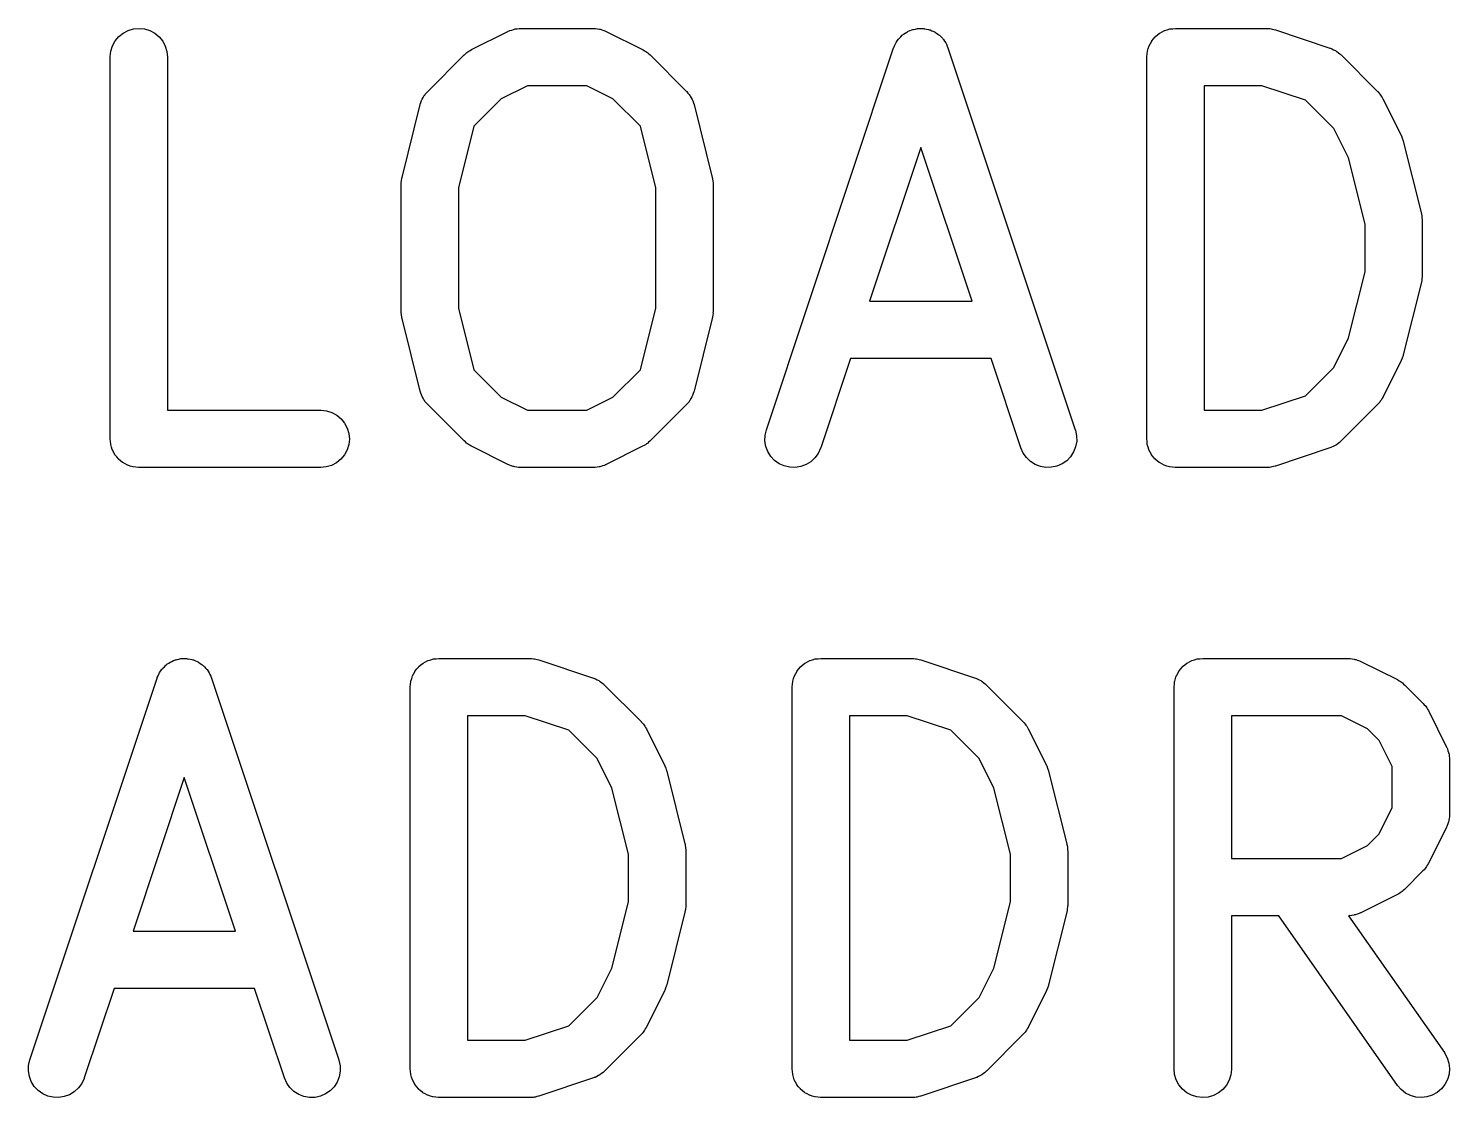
# Model space of a CAD drawing. Extents: x 55 to 222, y -110 to -60.
# Drawn here: x 70.09 to 77.53, y -65.51 to -59.91 of the extents above; entities that cross this region are included whole.
import ezdxf

# ---------------------------------------------------------------- set-up
doc = ezdxf.new("R2010")
doc.units = 0
doc.layers.add('BLACK', color=7, linetype='CONTINUOUS')

msp = doc.modelspace()

# ---------------------------------------------------------------- linework, layer by layer
at = {"layer": 'BLACK', "linetype": 'CONTINUOUS'}
for p, q in [((70.6145, -59.9181), (70.6426, -59.9098)), ((70.6426, -59.9098), (70.6718, -59.9072)), ((70.6718, -59.9072), (70.7009, -59.9102)), ((70.7009, -59.9102), (70.7288, -59.9189)), ((72.6234, -59.9155), (72.633, -59.912)), ((72.633, -59.912), (72.6373, -59.9113)), ((72.6373, -59.9113), (72.6416, -59.91)), ((72.6416, -59.91), (72.6518, -59.909)), ((72.6518, -59.909), (72.6619, -59.9074)), ((72.6619, -59.9074), (72.6663, -59.9076)), ((72.6663, -59.9076), (72.6707, -59.9072)), ((72.6707, -59.9072), (73.0517, -59.9072)), ((73.0517, -59.9072), (73.0538, -59.9072)), ((73.0538, -59.9072), (73.0581, -59.9077)), ((73.0581, -59.9077), (73.0626, -59.9076)), ((73.0626, -59.9076), (73.0727, -59.9093)), ((73.0727, -59.9093), (73.0828, -59.9104)), ((73.0828, -59.9104), (73.0871, -59.9118)), ((73.0871, -59.9118), (73.0914, -59.9125)), ((74.7237, -59.9136), (74.7277, -59.9121)), ((74.7277, -59.9121), (74.738, -59.9105)), ((74.738, -59.9105), (74.7481, -59.9082)), ((74.7481, -59.9082), (74.7524, -59.9081)), ((74.7524, -59.9081), (74.7566, -59.9075)), ((74.7566, -59.9075), (74.767, -59.9078)), ((74.767, -59.9078), (74.7774, -59.9076)), ((74.7774, -59.9076), (74.7816, -59.9083)), ((74.7816, -59.9083), (74.7859, -59.9085)), ((74.7859, -59.9085), (74.796, -59.9109)), ((74.796, -59.9109), (74.8062, -59.9127)), ((76.0567, -59.9141), (76.0701, -59.91)), ((76.0701, -59.91), (76.0707, -59.91)), ((76.0707, -59.91), (76.0712, -59.9098)), ((76.0712, -59.9098), (76.0852, -59.9085)), ((76.0852, -59.9085), (76.0993, -59.9072)), ((76.0993, -59.9072), (76.5755, -59.9072)), ((76.5755, -59.9072), (76.5776, -59.9072)), ((76.5776, -59.9072), (76.5859, -59.9081)), ((76.5859, -59.9081), (76.5944, -59.9084)), ((76.5944, -59.9084), (76.6004, -59.9097)), ((76.6004, -59.9097), (76.6067, -59.9104)), ((76.6067, -59.9104), (76.6147, -59.913)), ((70.5328, -59.9981), (70.5469, -59.9724)), ((70.5469, -59.9724), (70.5658, -59.95)), ((70.5658, -59.95), (70.5886, -59.9316)), ((70.5886, -59.9316), (70.6145, -59.9181)), ((70.7288, -59.9189), (70.7546, -59.9328)), ((70.7546, -59.9328), (70.7771, -59.9515)), ((70.7771, -59.9515), (70.7956, -59.9742)), ((70.7956, -59.9742), (70.8094, -60)), ((72.4131, -60.0182), (72.6036, -59.923)), ((72.6036, -59.923), (72.6055, -59.9221)), ((72.6055, -59.9221), (72.6096, -59.9206)), ((72.6096, -59.9206), (72.6135, -59.9185)), ((72.6135, -59.9185), (72.6234, -59.9155)), ((73.0914, -59.9125), (73.101, -59.9162)), ((73.101, -59.9162), (73.1107, -59.9193)), ((73.1107, -59.9193), (73.1146, -59.9214)), ((73.1146, -59.9214), (73.1187, -59.923)), ((73.1187, -59.923), (73.3092, -60.0182)), ((74.6325, -59.9887), (74.6348, -59.9851)), ((74.6348, -59.9851), (74.6366, -59.9812)), ((74.6366, -59.9812), (74.6427, -59.9728)), ((74.6427, -59.9728), (74.6483, -59.9641)), ((74.6483, -59.9641), (74.6513, -59.961)), ((74.6513, -59.961), (74.6538, -59.9575)), ((74.6538, -59.9575), (74.6614, -59.9505)), ((74.6614, -59.9505), (74.6687, -59.943)), ((74.6687, -59.943), (74.6722, -59.9405)), ((74.6722, -59.9405), (74.6753, -59.9376)), ((74.6753, -59.9376), (74.6842, -59.9322)), ((74.6842, -59.9322), (74.6927, -59.9263)), ((74.6927, -59.9263), (74.6966, -59.9245)), ((74.6966, -59.9245), (74.7003, -59.9223)), ((74.7003, -59.9223), (74.71, -59.9187)), ((74.71, -59.9187), (74.7195, -59.9145)), ((74.7195, -59.9145), (74.7237, -59.9136)), ((74.8062, -59.9127), (74.8102, -59.9142)), ((74.8102, -59.9142), (74.8144, -59.9152)), ((74.8144, -59.9152), (74.8238, -59.9195)), ((74.8238, -59.9195), (74.8335, -59.9232)), ((74.8335, -59.9232), (74.8371, -59.9255)), ((74.8371, -59.9255), (74.841, -59.9273)), ((74.841, -59.9273), (74.8495, -59.9333)), ((74.8495, -59.9333), (74.8582, -59.9389)), ((74.8582, -59.9389), (74.8613, -59.9419)), ((74.8613, -59.9419), (74.8648, -59.9444)), ((74.8648, -59.9444), (74.8719, -59.9519)), ((74.8719, -59.9519), (74.8794, -59.9591)), ((74.8794, -59.9591), (74.8819, -59.9626)), ((74.8819, -59.9626), (74.8848, -59.9657)), ((74.8848, -59.9657), (74.8903, -59.9745)), ((74.8903, -59.9745), (74.8963, -59.983)), ((74.8963, -59.983), (74.8981, -59.9869)), ((75.9614, -59.9981), (75.9682, -59.9857)), ((75.9682, -59.9857), (75.9749, -59.9733)), ((75.9749, -59.9733), (75.9753, -59.9729)), ((75.9753, -59.9729), (75.9755, -59.9724)), ((75.9755, -59.9724), (75.9846, -59.9616)), ((75.9846, -59.9616), (75.9936, -59.9507)), ((75.9936, -59.9507), (75.994, -59.9504)), ((75.994, -59.9504), (75.9943, -59.95)), ((75.9943, -59.95), (76.0053, -59.9411)), ((76.0053, -59.9411), (76.0163, -59.9322)), ((76.0163, -59.9322), (76.0167, -59.932)), ((76.0167, -59.932), (76.0171, -59.9316)), ((76.0171, -59.9316), (76.0297, -59.9251)), ((76.0297, -59.9251), (76.0421, -59.9185)), ((76.0421, -59.9185), (76.0426, -59.9183)), ((76.0426, -59.9183), (76.0431, -59.9181)), ((76.0431, -59.9181), (76.0567, -59.9141)), ((76.6147, -59.913), (76.6229, -59.9149)), ((76.6229, -59.9149), (76.9086, -60.0101)), ((70.5207, -60.0551), (70.524, -60.026)), ((70.5207, -60.0572), (70.5207, -60.0551)), ((70.5207, -62.0572), (70.5207, -60.0572)), ((70.524, -60.026), (70.5328, -59.9981)), ((70.8094, -60), (70.8178, -60.028)), ((70.8178, -60.028), (70.8207, -60.0572)), ((70.8207, -60.0572), (70.8207, -61.9072)), ((72.1837, -60.2368), (72.3742, -60.0463)), ((72.3742, -60.0463), (72.3757, -60.0449)), ((72.3757, -60.0449), (72.3822, -60.0396)), ((72.3822, -60.0396), (72.3884, -60.0338)), ((72.3884, -60.0338), (72.3937, -60.0305)), ((72.3937, -60.0305), (72.3985, -60.0266)), ((72.3985, -60.0266), (72.406, -60.0227)), ((72.406, -60.0227), (72.4131, -60.0182)), ((73.3092, -60.0182), (73.3111, -60.0192)), ((73.3111, -60.0192), (73.3182, -60.0238)), ((73.3182, -60.0238), (73.3256, -60.0278)), ((73.3256, -60.0278), (73.3304, -60.0317)), ((73.3304, -60.0317), (73.3356, -60.0351)), ((73.3356, -60.0351), (73.3417, -60.041)), ((73.3417, -60.041), (73.3482, -60.0463)), ((73.3482, -60.0463), (73.5387, -60.2368)), ((73.957, -62.0097), (74.6236, -60.0097)), ((74.6236, -60.0097), (74.6243, -60.0077)), ((74.6243, -60.0077), (74.6287, -59.9983)), ((74.6287, -59.9983), (74.6325, -59.9887)), ((74.8981, -59.9869), (74.9003, -59.9905)), ((74.9003, -59.9905), (74.904, -60.0003)), ((74.904, -60.0003), (74.9082, -60.0097)), ((74.9082, -60.0097), (75.5749, -62.0097)), ((75.9493, -60.0551), (75.9509, -60.041)), ((75.9493, -60.0561), (75.9493, -60.0551)), ((75.9493, -60.0572), (75.9493, -60.0561)), ((75.9493, -60.0561), (75.9493, -60.0561)), ((75.9493, -60.0561), (75.9493, -60.0561)), ((75.9493, -62.0572), (75.9493, -60.0572)), ((75.9509, -60.041), (75.9523, -60.027)), ((75.9523, -60.027), (75.9525, -60.0265)), ((75.9525, -60.0265), (75.9526, -60.026)), ((75.9526, -60.026), (75.9568, -60.0125)), ((75.9568, -60.0125), (75.961, -59.999)), ((75.961, -59.999), (75.9612, -59.9986)), ((75.9612, -59.9986), (75.9614, -59.9981)), ((76.9086, -60.0101), (76.9106, -60.0108)), ((76.9106, -60.0108), (76.9146, -60.0126)), ((76.9146, -60.0126), (76.9188, -60.0139)), ((76.9188, -60.0139), (76.9279, -60.0188)), ((76.9279, -60.0188), (76.9372, -60.0231)), ((76.9372, -60.0231), (76.9407, -60.0257)), ((76.9407, -60.0257), (76.9446, -60.0278)), ((76.9446, -60.0278), (76.9526, -60.0343)), ((76.9526, -60.0343), (76.9608, -60.0403)), ((76.9608, -60.0403), (76.9638, -60.0435)), ((76.9638, -60.0435), (76.9672, -60.0463)), ((76.9672, -60.0463), (77.1577, -60.2368)), ((72.7061, -60.2072), (72.5691, -60.2757)), ((73.0162, -60.2072), (72.7061, -60.2072)), ((73.1533, -60.2757), (73.0162, -60.2072)), ((76.2493, -60.2072), (76.2493, -61.9072)), ((76.5511, -60.2072), (76.2493, -60.2072)), ((76.7802, -60.2835), (76.5511, -60.2072)), ((72.1513, -60.2852), (72.1534, -60.2813)), ((72.1534, -60.2813), (72.155, -60.277)), ((72.155, -60.277), (72.1603, -60.2684)), ((72.1603, -60.2684), (72.1651, -60.2594)), ((72.1651, -60.2594), (72.168, -60.256)), ((72.168, -60.256), (72.1703, -60.2521)), ((72.1703, -60.2521), (72.1772, -60.2447)), ((72.1772, -60.2447), (72.1837, -60.2368)), ((72.5691, -60.2757), (72.4252, -60.4196)), ((73.2972, -60.4196), (73.1533, -60.2757)), ((73.5387, -60.2368), (73.5401, -60.2383)), ((73.5401, -60.2383), (73.5465, -60.2462)), ((73.5465, -60.2462), (73.5533, -60.2538)), ((73.5533, -60.2538), (73.5556, -60.2577)), ((73.5556, -60.2577), (73.5584, -60.2612)), ((73.5584, -60.2612), (73.5631, -60.2702)), ((73.5631, -60.2702), (73.5683, -60.2789)), ((73.5683, -60.2789), (73.5698, -60.2832)), ((73.5698, -60.2832), (73.5719, -60.2872)), ((76.9284, -60.4317), (76.7802, -60.2835)), ((77.1577, -60.2368), (77.1592, -60.2383)), ((77.1592, -60.2383), (77.1644, -60.2449)), ((77.1644, -60.2449), (77.1702, -60.251)), ((77.1702, -60.251), (77.1736, -60.2563)), ((77.1736, -60.2563), (77.1775, -60.2612)), ((77.1775, -60.2612), (77.1813, -60.2687)), ((77.1813, -60.2687), (77.1858, -60.2758)), ((77.1858, -60.2758), (77.2811, -60.4663)), ((72.049, -60.6874), (72.1442, -60.3065)), ((72.1442, -60.3065), (72.1448, -60.3045)), ((72.1448, -60.3045), (72.1483, -60.295)), ((72.1483, -60.295), (72.1513, -60.2852)), ((73.5719, -60.2872), (73.5747, -60.2969)), ((73.5747, -60.2969), (73.5781, -60.3065)), ((73.5781, -60.3065), (73.6734, -60.6874)), ((72.4252, -60.4196), (72.3445, -60.7423)), ((73.3778, -60.7423), (73.2972, -60.4196)), ((77.0054, -60.5857), (76.9284, -60.4317)), ((77.2811, -60.4663), (77.282, -60.4681)), ((77.282, -60.4681), (77.2822, -60.4688)), ((77.2822, -60.4688), (77.2826, -60.4694)), ((77.2826, -60.4694), (77.2873, -60.4825)), ((77.2873, -60.4825), (77.2921, -60.4956)), ((77.2921, -60.4956), (77.2922, -60.4963)), ((77.2922, -60.4963), (77.2924, -60.497)), ((77.2924, -60.497), (77.3877, -60.8779)), ((74.7659, -60.5315), (74.4979, -61.3357)), ((75.034, -61.3357), (74.7659, -60.5315)), ((77.0921, -60.9328), (77.0054, -60.5857)), ((72.0445, -60.7217), (72.0448, -60.7191)), ((72.0445, -60.7238), (72.0445, -60.7217)), ((72.0445, -61.3905), (72.0445, -60.7238)), ((72.0447, -60.7164), (72.0465, -60.7046)), ((72.0448, -60.7191), (72.0447, -60.7164)), ((72.0465, -60.7046), (72.0478, -60.6926)), ((72.0478, -60.6926), (72.0486, -60.6901)), ((72.0486, -60.6901), (72.049, -60.6874)), ((73.6734, -60.6874), (73.6739, -60.6895)), ((73.6739, -60.6895), (73.6742, -60.6921)), ((73.6742, -60.6921), (73.675, -60.6947)), ((73.675, -60.6947), (73.6762, -60.7066)), ((73.6762, -60.7066), (73.6778, -60.7185)), ((73.6778, -60.7185), (73.6776, -60.7212)), ((73.6776, -60.7212), (73.6778, -60.7238)), ((73.6778, -60.7238), (73.6778, -61.3905)), ((72.3445, -60.7423), (72.3445, -61.372)), ((73.3778, -61.372), (73.3778, -60.7423)), ((77.3877, -60.8779), (77.3881, -60.88)), ((77.0921, -61.1816), (77.0921, -60.9328)), ((77.3881, -60.88), (77.3885, -60.8826)), ((77.3885, -60.8826), (77.3893, -60.8852)), ((77.3893, -60.8852), (77.3904, -60.8971)), ((77.3904, -60.8971), (77.392, -60.909)), ((77.392, -60.909), (77.3919, -60.9116)), ((77.3919, -60.9116), (77.3921, -60.9143)), ((77.3921, -60.9143), (77.3921, -61.2)), ((77.0054, -61.5286), (77.0921, -61.1816)), ((77.3877, -61.2364), (77.2924, -61.6174)), ((77.388, -61.2338), (77.3877, -61.2364)), ((77.3889, -61.2312), (77.388, -61.2338)), ((77.3902, -61.2193), (77.3889, -61.2312)), ((77.3919, -61.2074), (77.3902, -61.2193)), ((77.3921, -61.2021), (77.3918, -61.2048)), ((77.3918, -61.2048), (77.3919, -61.2074)), ((77.3921, -61.2), (77.3921, -61.2021)), ((72.0448, -61.3932), (72.0445, -61.3905)), ((72.0446, -61.3958), (72.0448, -61.3932)), ((72.0462, -61.4077), (72.0446, -61.3958)), ((72.3445, -61.372), (72.4252, -61.6948)), ((73.2972, -61.6948), (73.3778, -61.372)), ((73.6777, -61.3979), (73.6759, -61.4098)), ((73.6778, -61.3926), (73.6775, -61.3952)), ((73.6775, -61.3952), (73.6777, -61.3979)), ((73.6778, -61.3905), (73.6778, -61.3926)), ((74.4979, -61.3357), (75.034, -61.3357)), ((72.0474, -61.4196), (72.0462, -61.4077)), ((72.0481, -61.4222), (72.0474, -61.4196)), ((72.0485, -61.4248), (72.0481, -61.4222)), ((72.049, -61.4269), (72.0485, -61.4248)), ((72.1442, -61.8078), (72.049, -61.4269)), ((73.6734, -61.4269), (73.5781, -61.8078)), ((73.6738, -61.4242), (73.6734, -61.4269)), ((73.6746, -61.4217), (73.6738, -61.4242)), ((73.6759, -61.4098), (73.6746, -61.4217)), ((76.9284, -61.6826), (77.0054, -61.5286)), ((77.2915, -61.6207), (77.2865, -61.6337)), ((77.2917, -61.62), (77.2915, -61.6207)), ((77.2919, -61.6194), (77.2917, -61.62)), ((77.2924, -61.6174), (77.2919, -61.6194)), ((72.4252, -61.6948), (72.5691, -61.8386)), ((73.1533, -61.8386), (73.2972, -61.6948)), ((74.3979, -61.6357), (74.2416, -62.1046)), ((75.134, -61.6357), (74.3979, -61.6357)), ((75.2903, -62.1046), (75.134, -61.6357)), ((76.7802, -61.8308), (76.9284, -61.6826)), ((77.2811, -61.6481), (77.1858, -61.8385)), ((77.2813, -61.6474), (77.2811, -61.6481)), ((77.2817, -61.6468), (77.2813, -61.6474)), ((77.2865, -61.6337), (77.2817, -61.6468)), ((72.1476, -61.8174), (72.1442, -61.8078)), ((72.1505, -61.8272), (72.1476, -61.8174)), ((72.1526, -61.8312), (72.1505, -61.8272)), ((72.1541, -61.8354), (72.1526, -61.8312)), ((72.1593, -61.8441), (72.1541, -61.8354)), ((72.164, -61.8531), (72.1593, -61.8441)), ((72.5691, -61.8386), (72.7061, -61.9072)), ((73.0162, -61.9072), (73.1533, -61.8386)), ((73.5621, -61.8459), (73.5573, -61.8549)), ((73.5674, -61.8373), (73.5621, -61.8459)), ((73.569, -61.8331), (73.5674, -61.8373)), ((73.5711, -61.8291), (73.569, -61.8331)), ((73.5741, -61.8194), (73.5711, -61.8291)), ((73.5776, -61.8099), (73.5741, -61.8194)), ((73.5781, -61.8078), (73.5776, -61.8099)), ((76.5511, -61.9072), (76.7802, -61.8308)), ((77.1849, -61.8404), (77.1803, -61.8475)), ((77.1858, -61.8385), (77.1849, -61.8404)), ((70.8207, -61.9072), (71.6231, -61.9072)), ((71.6231, -61.9072), (71.6252, -61.9072)), ((71.6252, -61.9072), (71.6543, -61.9104)), ((71.6543, -61.9104), (71.6822, -61.9193)), ((71.6822, -61.9193), (71.7078, -61.9334)), ((72.1668, -61.8567), (72.164, -61.8531)), ((72.1691, -61.8605), (72.1668, -61.8567)), ((72.1759, -61.8681), (72.1691, -61.8605)), ((72.1822, -61.876), (72.1759, -61.8681)), ((72.1837, -61.8775), (72.1822, -61.876)), ((72.3742, -62.068), (72.1837, -61.8775)), ((72.7061, -61.9072), (73.0162, -61.9072)), ((73.5387, -61.8775), (73.3482, -62.068)), ((73.5451, -61.8697), (73.5387, -61.8775)), ((73.552, -61.8622), (73.5451, -61.8697)), ((73.5544, -61.8584), (73.552, -61.8622)), ((73.5573, -61.8549), (73.5544, -61.8584)), ((76.2493, -61.9072), (76.5511, -61.9072)), ((77.1577, -61.8775), (76.9672, -62.068)), ((77.1631, -61.871), (77.1577, -61.8775)), ((77.1689, -61.865), (77.1631, -61.871)), ((77.1723, -61.8597), (77.1689, -61.865)), ((77.1763, -61.8549), (77.1723, -61.8597)), ((77.1803, -61.8475), (77.1763, -61.8549)), ((71.7078, -61.9334), (71.7303, -61.9522)), ((71.7303, -61.9522), (71.7486, -61.975)), ((71.7486, -61.975), (71.7622, -62.001)), ((70.5221, -62.0712), (70.5207, -62.0572)), ((71.7622, -62.001), (71.7704, -62.0291)), ((71.7731, -62.0582), (71.77, -62.0873)), ((71.7704, -62.0291), (71.7731, -62.0582)), ((72.3807, -62.0733), (72.3742, -62.068)), ((73.3467, -62.0695), (73.3401, -62.0747)), ((73.3482, -62.068), (73.3467, -62.0695)), ((73.9496, -62.0675), (73.9505, -62.0383)), ((73.9545, -62.0964), (73.9496, -62.0675)), ((73.9505, -62.0383), (73.957, -62.0097)), ((75.5749, -62.0097), (75.5756, -62.0117)), ((75.5756, -62.0117), (75.5817, -62.0403)), ((75.5821, -62.0696), (75.5768, -62.0984)), ((75.5817, -62.0403), (75.5821, -62.0696)), ((75.9507, -62.0712), (75.9493, -62.0572)), ((76.9658, -62.0695), (76.9623, -62.0722)), ((76.9672, -62.068), (76.9658, -62.0695)), ((70.5234, -62.0853), (70.5221, -62.0712)), ((70.5235, -62.0858), (70.5234, -62.0853)), ((70.5236, -62.0863), (70.5235, -62.0858)), ((70.5276, -62.0998), (70.5236, -62.0863)), ((70.5316, -62.1134), (70.5276, -62.0998)), ((70.5319, -62.1138), (70.5316, -62.1134)), ((70.532, -62.1143), (70.5319, -62.1138)), ((70.5386, -62.1268), (70.532, -62.1143)), ((70.5452, -62.1393), (70.5386, -62.1268)), ((70.5455, -62.1397), (70.5452, -62.1393)), ((70.5458, -62.1402), (70.5455, -62.1397)), ((70.5547, -62.1511), (70.5458, -62.1402)), ((71.7474, -62.141), (71.7288, -62.1636)), ((71.7614, -62.1153), (71.7474, -62.141)), ((71.77, -62.0873), (71.7614, -62.1153)), ((72.3867, -62.0792), (72.3807, -62.0733)), ((72.392, -62.0826), (72.3867, -62.0792)), ((72.3968, -62.0866), (72.392, -62.0826)), ((72.4042, -62.0906), (72.3968, -62.0866)), ((72.4113, -62.0951), (72.4042, -62.0906)), ((72.4131, -62.0961), (72.4113, -62.0951)), ((72.6036, -62.1913), (72.4131, -62.0961)), ((73.3092, -62.0961), (73.1187, -62.1913)), ((73.3163, -62.0916), (73.3092, -62.0961)), ((73.3238, -62.0877), (73.3163, -62.0916)), ((73.3287, -62.0838), (73.3238, -62.0877)), ((73.334, -62.0805), (73.3287, -62.0838)), ((73.3401, -62.0747), (73.334, -62.0805)), ((73.9649, -62.1238), (73.9545, -62.0964)), ((73.9804, -62.1486), (73.9649, -62.1238)), ((74.2286, -62.1331), (74.2114, -62.1568)), ((74.2409, -62.1066), (74.2286, -62.1331)), ((74.2416, -62.1046), (74.2409, -62.1066)), ((75.3022, -62.1313), (75.2903, -62.1046)), ((75.3191, -62.1552), (75.3022, -62.1313)), ((75.5661, -62.1256), (75.5502, -62.1503)), ((75.5768, -62.0984), (75.5661, -62.1256)), ((75.9519, -62.0853), (75.9507, -62.0712)), ((75.9521, -62.0858), (75.9519, -62.0853)), ((75.9521, -62.0863), (75.9521, -62.0858)), ((75.9562, -62.0998), (75.9521, -62.0863)), ((75.9602, -62.1134), (75.9562, -62.0998)), ((75.9604, -62.1138), (75.9602, -62.1134)), ((75.9606, -62.1143), (75.9604, -62.1138)), ((75.9672, -62.1268), (75.9606, -62.1143)), ((75.9738, -62.1393), (75.9672, -62.1268)), ((75.9741, -62.1397), (75.9738, -62.1393)), ((75.9743, -62.1402), (75.9741, -62.1397)), ((75.9833, -62.1511), (75.9743, -62.1402)), ((76.9086, -62.1042), (76.6229, -62.1995)), ((76.9126, -62.1024), (76.9086, -62.1042)), ((76.9169, -62.1012), (76.9126, -62.1024)), ((76.926, -62.0965), (76.9169, -62.1012)), ((76.9354, -62.0923), (76.926, -62.0965)), ((76.939, -62.0898), (76.9354, -62.0923)), ((76.9429, -62.0877), (76.939, -62.0898)), ((76.9509, -62.0813), (76.9429, -62.0877)), ((76.9593, -62.0754), (76.9509, -62.0813)), ((76.9623, -62.0722), (76.9593, -62.0754)), ((70.5635, -62.1621), (70.5547, -62.1511)), ((70.5639, -62.1624), (70.5635, -62.1621)), ((70.5643, -62.1629), (70.5639, -62.1624)), ((70.5751, -62.1719), (70.5643, -62.1629)), ((70.586, -62.1809), (70.5751, -62.1719)), ((70.5864, -62.1812), (70.586, -62.1809)), ((70.5868, -62.1815), (70.5864, -62.1812)), ((70.5993, -62.1882), (70.5868, -62.1815)), ((70.6116, -62.195), (70.5993, -62.1882)), ((70.6121, -62.1952), (70.6116, -62.195)), ((70.6126, -62.1954), (70.6121, -62.1952)), ((70.626, -62.1996), (70.6126, -62.1954)), ((70.6395, -62.2039), (70.626, -62.1996)), ((70.64, -62.2039), (70.6395, -62.2039)), ((70.6405, -62.2041), (70.64, -62.2039)), ((70.6546, -62.2056), (70.6405, -62.2041)), ((70.6686, -62.2071), (70.6546, -62.2056)), ((70.6696, -62.2072), (70.6686, -62.2071)), ((70.6697, -62.2072), (70.6696, -62.2072)), ((70.6707, -62.2072), (70.6697, -62.2072)), ((70.6697, -62.2072), (70.6697, -62.2072)), ((71.6231, -62.2072), (70.6707, -62.2072)), ((71.6522, -62.2043), (71.6231, -62.2072)), ((71.6802, -62.1958), (71.6522, -62.2043)), ((71.7061, -62.1821), (71.6802, -62.1958)), ((71.7288, -62.1636), (71.7061, -62.1821)), ((72.6077, -62.1929), (72.6036, -62.1913)), ((72.6116, -62.195), (72.6077, -62.1929)), ((72.6214, -62.1981), (72.6116, -62.195)), ((72.631, -62.2018), (72.6214, -62.1981)), ((72.6353, -62.2025), (72.631, -62.2018)), ((72.6395, -62.2039), (72.6353, -62.2025)), ((72.6497, -62.205), (72.6395, -62.2039)), ((72.6598, -62.2068), (72.6497, -62.205)), ((72.6642, -62.2067), (72.6598, -62.2068)), ((72.6686, -62.2071), (72.6642, -62.2067)), ((72.6707, -62.2072), (72.6686, -62.2071)), ((73.0517, -62.2072), (72.6707, -62.2072)), ((73.0561, -62.2067), (73.0517, -62.2072)), ((73.0605, -62.2069), (73.0561, -62.2067)), ((73.0706, -62.2053), (73.0605, -62.2069)), ((73.0808, -62.2043), (73.0706, -62.2053)), ((73.085, -62.203), (73.0808, -62.2043)), ((73.0894, -62.2023), (73.085, -62.203)), ((73.099, -62.1988), (73.0894, -62.2023)), ((73.1088, -62.1958), (73.099, -62.1988)), ((73.1127, -62.1938), (73.1088, -62.1958)), ((73.1169, -62.1922), (73.1127, -62.1938)), ((73.1187, -62.1913), (73.1169, -62.1922)), ((74.0004, -62.17), (73.9804, -62.1486)), ((74.0242, -62.187), (74.0004, -62.17)), ((74.0508, -62.1991), (74.0242, -62.187)), ((74.0793, -62.2058), (74.0508, -62.1991)), ((74.1086, -62.2069), (74.0793, -62.2058)), ((74.1375, -62.2022), (74.1086, -62.2069)), ((74.1649, -62.192), (74.1375, -62.2022)), ((74.1899, -62.1767), (74.1649, -62.192)), ((74.2114, -62.1568), (74.1899, -62.1767)), ((75.3403, -62.1754), (75.3191, -62.1552)), ((75.3651, -62.1911), (75.3403, -62.1754)), ((75.3924, -62.2017), (75.3651, -62.1911)), ((75.4212, -62.2067), (75.3924, -62.2017)), ((75.4505, -62.2061), (75.4212, -62.2067)), ((75.479, -62.1998), (75.4505, -62.2061)), ((75.5059, -62.1881), (75.479, -62.1998)), ((75.5299, -62.1713), (75.5059, -62.1881)), ((75.5502, -62.1503), (75.5299, -62.1713)), ((75.9921, -62.1621), (75.9833, -62.1511)), ((75.9925, -62.1624), (75.9921, -62.1621)), ((75.9928, -62.1629), (75.9925, -62.1624)), ((76.0037, -62.1719), (75.9928, -62.1629)), ((76.0145, -62.1809), (76.0037, -62.1719)), ((76.015, -62.1812), (76.0145, -62.1809)), ((76.0154, -62.1815), (76.015, -62.1812)), ((76.0278, -62.1882), (76.0154, -62.1815)), ((76.0402, -62.195), (76.0278, -62.1882)), ((76.0407, -62.1952), (76.0402, -62.195)), ((76.0411, -62.1954), (76.0407, -62.1952)), ((76.0546, -62.1996), (76.0411, -62.1954)), ((76.0681, -62.2039), (76.0546, -62.1996)), ((76.0686, -62.2039), (76.0681, -62.2039)), ((76.0691, -62.2041), (76.0686, -62.2039)), ((76.0831, -62.2056), (76.0691, -62.2041)), ((76.0972, -62.2071), (76.0831, -62.2056)), ((76.0982, -62.2072), (76.0972, -62.2071)), ((76.0983, -62.2072), (76.0982, -62.2072)), ((76.0982, -62.2072), (76.0982, -62.2072)), ((76.0993, -62.2072), (76.0983, -62.2072)), ((76.5755, -62.2072), (76.0993, -62.2072)), ((76.5839, -62.2063), (76.5755, -62.2072)), ((76.5923, -62.2062), (76.5839, -62.2063)), ((76.5984, -62.2049), (76.5923, -62.2062)), ((76.6046, -62.2043), (76.5984, -62.2049)), ((76.6127, -62.2019), (76.6046, -62.2043)), ((76.6209, -62.2001), (76.6127, -62.2019)), ((76.6229, -62.1995), (76.6209, -62.2001)), ((70.7912, -63.2641), (70.7942, -63.261)), ((70.7942, -63.261), (70.7967, -63.2575)), ((70.7967, -63.2575), (70.8043, -63.2505)), ((70.8043, -63.2505), (70.8115, -63.243)), ((70.8115, -63.243), (70.815, -63.2405)), ((70.815, -63.2405), (70.8182, -63.2376)), ((70.8182, -63.2376), (70.827, -63.2322)), ((70.827, -63.2322), (70.8355, -63.2263)), ((70.8355, -63.2263), (70.8395, -63.2245)), ((70.8395, -63.2245), (70.8431, -63.2223)), ((70.8431, -63.2223), (70.8529, -63.2187)), ((70.8529, -63.2187), (70.8624, -63.2145)), ((70.8624, -63.2145), (70.8665, -63.2136)), ((70.8665, -63.2136), (70.8706, -63.2121)), ((70.8706, -63.2121), (70.8808, -63.2105)), ((70.8808, -63.2105), (70.8909, -63.2082)), ((70.8909, -63.2082), (70.8952, -63.2081)), ((70.8952, -63.2081), (70.8995, -63.2075)), ((70.8995, -63.2075), (70.9099, -63.2078)), ((70.9099, -63.2078), (70.9202, -63.2076)), ((70.9202, -63.2076), (70.9244, -63.2083)), ((70.9244, -63.2083), (70.9287, -63.2085)), ((70.9287, -63.2085), (70.9388, -63.2109)), ((70.9388, -63.2109), (70.949, -63.2127)), ((70.949, -63.2127), (70.9531, -63.2142)), ((70.9531, -63.2142), (70.9572, -63.2152)), ((70.9572, -63.2152), (70.9667, -63.2195)), ((70.9667, -63.2195), (70.9763, -63.2232)), ((70.9763, -63.2232), (70.98, -63.2255)), ((70.98, -63.2255), (70.9839, -63.2273)), ((70.9839, -63.2273), (70.9923, -63.2333)), ((70.9923, -63.2333), (71.0011, -63.2389)), ((71.0011, -63.2389), (71.0042, -63.2419)), ((71.0042, -63.2419), (71.0077, -63.2444)), ((71.0077, -63.2444), (71.0148, -63.2519)), ((71.0148, -63.2519), (71.0223, -63.2591)), ((71.0223, -63.2591), (71.0248, -63.2626)), ((72.1274, -63.2616), (72.1364, -63.2507)), ((72.1364, -63.2507), (72.1368, -63.2504)), ((72.1368, -63.2504), (72.1372, -63.25)), ((72.1372, -63.25), (72.1482, -63.2411)), ((72.1482, -63.2411), (72.1591, -63.2322)), ((72.1591, -63.2322), (72.1596, -63.232)), ((72.1596, -63.232), (72.16, -63.2316)), ((72.16, -63.2316), (72.1725, -63.2251)), ((72.1725, -63.2251), (72.185, -63.2185)), ((72.185, -63.2185), (72.1855, -63.2183)), ((72.1855, -63.2183), (72.1859, -63.2181)), ((72.1859, -63.2181), (72.1995, -63.2141)), ((72.1995, -63.2141), (72.213, -63.21)), ((72.213, -63.21), (72.2135, -63.21)), ((72.2135, -63.21), (72.214, -63.2098)), ((72.214, -63.2098), (72.2281, -63.2085)), ((72.2281, -63.2085), (72.2421, -63.2072)), ((72.2421, -63.2072), (72.7183, -63.2072)), ((72.7183, -63.2072), (72.7204, -63.2072)), ((72.7204, -63.2072), (72.7288, -63.2081)), ((72.7288, -63.2081), (72.7372, -63.2084)), ((72.7372, -63.2084), (72.7433, -63.2097)), ((72.7433, -63.2097), (72.7495, -63.2104)), ((72.7495, -63.2104), (72.7575, -63.213)), ((72.7575, -63.213), (72.7658, -63.2149)), ((72.7658, -63.2149), (73.0515, -63.3101)), ((74.1274, -63.2616), (74.1364, -63.2507)), ((74.1364, -63.2507), (74.1368, -63.2504)), ((74.1368, -63.2504), (74.1372, -63.25)), ((74.1372, -63.25), (74.1482, -63.2411)), ((74.1482, -63.2411), (74.1591, -63.2322)), ((74.1591, -63.2322), (74.1596, -63.232)), ((74.1596, -63.232), (74.16, -63.2316)), ((74.16, -63.2316), (74.1725, -63.2251)), ((74.1725, -63.2251), (74.185, -63.2185)), ((74.185, -63.2185), (74.1855, -63.2183)), ((74.1855, -63.2183), (74.1859, -63.2181)), ((74.1859, -63.2181), (74.1995, -63.2141)), ((74.1995, -63.2141), (74.213, -63.21)), ((74.213, -63.21), (74.2135, -63.21)), ((74.2135, -63.21), (74.214, -63.2098)), ((74.214, -63.2098), (74.2281, -63.2085)), ((74.2281, -63.2085), (74.2421, -63.2072)), ((74.2421, -63.2072), (74.7183, -63.2072)), ((74.7183, -63.2072), (74.7204, -63.2072)), ((74.7204, -63.2072), (74.7288, -63.2081)), ((74.7288, -63.2081), (74.7372, -63.2084)), ((74.7372, -63.2084), (74.7433, -63.2097)), ((74.7433, -63.2097), (74.7495, -63.2104)), ((74.7495, -63.2104), (74.7575, -63.213)), ((74.7575, -63.213), (74.7658, -63.2149)), ((74.7658, -63.2149), (75.0515, -63.3101)), ((76.1274, -63.2616), (76.1364, -63.2507)), ((76.1364, -63.2507), (76.1368, -63.2504)), ((76.1368, -63.2504), (76.1372, -63.25)), ((76.1372, -63.25), (76.1482, -63.2411)), ((76.1482, -63.2411), (76.1591, -63.2322)), ((76.1591, -63.2322), (76.1596, -63.232)), ((76.1596, -63.232), (76.16, -63.2316)), ((76.16, -63.2316), (76.1725, -63.2251)), ((76.1725, -63.2251), (76.185, -63.2185)), ((76.185, -63.2185), (76.1855, -63.2183)), ((76.1855, -63.2183), (76.1859, -63.2181)), ((76.1859, -63.2181), (76.1995, -63.2141)), ((76.1995, -63.2141), (76.213, -63.21)), ((76.213, -63.21), (76.2135, -63.21)), ((76.2135, -63.21), (76.214, -63.2098)), ((76.214, -63.2098), (76.2281, -63.2085)), ((76.2281, -63.2085), (76.2421, -63.2072)), ((76.2421, -63.2072), (77.004, -63.2072)), ((77.004, -63.2072), (77.0061, -63.2072)), ((77.0061, -63.2072), (77.0105, -63.2077)), ((77.0105, -63.2077), (77.0149, -63.2076)), ((77.0149, -63.2076), (77.025, -63.2093)), ((77.025, -63.2093), (77.0352, -63.2104)), ((77.0352, -63.2104), (77.0394, -63.2118)), ((77.0394, -63.2118), (77.0438, -63.2125)), ((77.0438, -63.2125), (77.0534, -63.2162)), ((77.0534, -63.2162), (77.0631, -63.2193)), ((77.0631, -63.2193), (77.067, -63.2214)), ((77.067, -63.2214), (77.0711, -63.223)), ((77.0711, -63.223), (77.2616, -63.3182)), ((70.0998, -65.3097), (70.7665, -63.3097)), ((70.7665, -63.3097), (70.7672, -63.3077)), ((70.7672, -63.3077), (70.7715, -63.2983)), ((70.7715, -63.2983), (70.7753, -63.2887)), ((70.7753, -63.2887), (70.7777, -63.2851)), ((70.7777, -63.2851), (70.7795, -63.2812)), ((70.7795, -63.2812), (70.7856, -63.2728)), ((70.7856, -63.2728), (70.7912, -63.2641)), ((71.0248, -63.2626), (71.0277, -63.2657)), ((71.0277, -63.2657), (71.0332, -63.2745)), ((71.0332, -63.2745), (71.0392, -63.283)), ((71.0392, -63.283), (71.0409, -63.2869)), ((71.0409, -63.2869), (71.0432, -63.2905)), ((71.0432, -63.2905), (71.0469, -63.3002)), ((71.0469, -63.3002), (71.0511, -63.3097)), ((71.0511, -63.3097), (71.7178, -65.3097)), ((72.0937, -63.341), (72.0952, -63.327)), ((72.0952, -63.327), (72.0954, -63.3265)), ((72.0954, -63.326), (72.0997, -63.3125)), ((72.0954, -63.3265), (72.0954, -63.326)), ((72.0997, -63.3125), (72.1039, -63.299)), ((72.1039, -63.299), (72.1041, -63.2986)), ((72.1041, -63.2986), (72.1043, -63.2981)), ((72.1043, -63.2981), (72.1111, -63.2857)), ((72.1111, -63.2857), (72.1178, -63.2733)), ((72.1178, -63.2733), (72.1181, -63.2729)), ((72.1181, -63.2729), (72.1184, -63.2724)), ((72.1184, -63.2724), (72.1274, -63.2616)), ((73.0515, -63.3101), (73.0535, -63.3108)), ((73.0535, -63.3108), (73.0575, -63.3126)), ((73.0575, -63.3126), (73.0617, -63.3139)), ((73.0617, -63.3139), (73.0707, -63.3188)), ((73.0707, -63.3188), (73.08, -63.3231)), ((73.08, -63.3231), (73.0836, -63.3257)), ((73.0836, -63.3257), (73.0875, -63.3278)), ((73.0875, -63.3278), (73.0954, -63.3343)), ((73.0954, -63.3343), (73.1037, -63.3403)), ((74.0937, -63.341), (74.0952, -63.327)), ((74.0952, -63.327), (74.0954, -63.3265)), ((74.0954, -63.326), (74.0997, -63.3125)), ((74.0954, -63.3265), (74.0954, -63.326)), ((74.0997, -63.3125), (74.1039, -63.299)), ((74.1039, -63.299), (74.1041, -63.2986)), ((74.1041, -63.2986), (74.1043, -63.2981)), ((74.1043, -63.2981), (74.1111, -63.2857)), ((74.1111, -63.2857), (74.1178, -63.2733)), ((74.1178, -63.2733), (74.1181, -63.2729)), ((74.1181, -63.2729), (74.1184, -63.2724)), ((74.1184, -63.2724), (74.1274, -63.2616)), ((75.0515, -63.3101), (75.0535, -63.3108)), ((75.0535, -63.3108), (75.0575, -63.3126)), ((75.0575, -63.3126), (75.0617, -63.3139)), ((75.0617, -63.3139), (75.0707, -63.3188)), ((75.0707, -63.3188), (75.08, -63.3231)), ((75.08, -63.3231), (75.0836, -63.3257)), ((75.0836, -63.3257), (75.0875, -63.3278)), ((75.0875, -63.3278), (75.0954, -63.3343)), ((75.0954, -63.3343), (75.1037, -63.3403)), ((76.0937, -63.341), (76.0952, -63.327)), ((76.0952, -63.327), (76.0954, -63.3265)), ((76.0954, -63.326), (76.0997, -63.3125)), ((76.0954, -63.3265), (76.0954, -63.326)), ((76.0997, -63.3125), (76.1039, -63.299)), ((76.1039, -63.299), (76.1041, -63.2986)), ((76.1041, -63.2986), (76.1043, -63.2981)), ((76.1043, -63.2981), (76.1111, -63.2857)), ((76.1111, -63.2857), (76.1178, -63.2733)), ((76.1178, -63.2733), (76.1181, -63.2729)), ((76.1181, -63.2729), (76.1184, -63.2724)), ((76.1184, -63.2724), (76.1274, -63.2616)), ((77.2616, -63.3182), (77.2635, -63.3192)), ((77.2635, -63.3192), (77.2705, -63.3238)), ((77.2705, -63.3238), (77.278, -63.3278)), ((77.278, -63.3278), (77.2828, -63.3317)), ((77.2828, -63.3317), (77.288, -63.3351)), ((77.288, -63.3351), (77.2941, -63.341)), ((72.0921, -63.3551), (72.0937, -63.341)), ((72.0921, -63.3561), (72.0921, -63.3551)), ((72.0921, -63.3572), (72.0921, -63.3561)), ((72.0921, -63.3561), (72.0921, -63.3561)), ((72.0921, -63.3561), (72.0921, -63.3561)), ((72.0921, -65.3572), (72.0921, -63.3572)), ((73.1037, -63.3403), (73.1067, -63.3435)), ((73.1067, -63.3435), (73.1101, -63.3463)), ((73.1101, -63.3463), (73.3006, -63.5368)), ((74.0921, -63.3551), (74.0937, -63.341)), ((74.0921, -63.3561), (74.0921, -63.3551)), ((74.0921, -63.3572), (74.0921, -63.3561)), ((74.0921, -63.3561), (74.0921, -63.3561)), ((74.0921, -63.3561), (74.0921, -63.3561)), ((74.0921, -65.3572), (74.0921, -63.3572)), ((75.1037, -63.3403), (75.1067, -63.3435)), ((75.1067, -63.3435), (75.1101, -63.3463)), ((75.1101, -63.3463), (75.3006, -63.5368)), ((76.0921, -63.3551), (76.0937, -63.341)), ((76.0921, -63.3561), (76.0921, -63.3551)), ((76.0921, -63.3572), (76.0921, -63.3561)), ((76.0921, -63.3561), (76.0921, -63.3561)), ((76.0921, -63.3561), (76.0921, -63.3561)), ((76.0921, -65.3572), (76.0921, -63.3572)), ((77.2941, -63.341), (77.3006, -63.3463)), ((77.3006, -63.3463), (77.3958, -63.4416)), ((77.3958, -63.4416), (77.3973, -63.4431)), ((77.3973, -63.4431), (77.4025, -63.4496)), ((77.4025, -63.4496), (77.4083, -63.4558)), ((77.4083, -63.4558), (77.4117, -63.4611)), ((77.4117, -63.4611), (77.4156, -63.4659)), ((77.4156, -63.4659), (77.4194, -63.4734)), ((77.4194, -63.4734), (77.4239, -63.4806)), ((77.4239, -63.4806), (77.5192, -63.671)), ((72.3921, -63.5072), (72.3921, -65.2072)), ((72.694, -63.5072), (72.3921, -63.5072)), ((72.923, -63.5835), (72.694, -63.5072)), ((73.3006, -63.5368), (73.302, -63.5383)), ((73.302, -63.5383), (73.3073, -63.5449)), ((73.3073, -63.5449), (73.3131, -63.551)), ((73.3131, -63.551), (73.3164, -63.5563)), ((73.3164, -63.5563), (73.3203, -63.5612)), ((74.3921, -63.5072), (74.3921, -65.2072)), ((74.694, -63.5072), (74.3921, -63.5072)), ((74.923, -63.5835), (74.694, -63.5072)), ((75.3006, -63.5368), (75.302, -63.5383)), ((75.302, -63.5383), (75.3073, -63.5449)), ((75.3073, -63.5449), (75.3131, -63.551)), ((75.3131, -63.551), (75.3164, -63.5563)), ((75.3164, -63.5563), (75.3203, -63.5612)), ((76.3921, -63.5072), (76.3921, -64.2548)), ((76.9686, -63.5072), (76.3921, -63.5072)), ((77.1057, -63.5757), (76.9686, -63.5072)), ((73.0712, -63.7317), (72.923, -63.5835)), ((73.3203, -63.5612), (73.3242, -63.5687)), ((73.3242, -63.5687), (73.3287, -63.5758)), ((73.3287, -63.5758), (73.4239, -63.7663)), ((75.0712, -63.7317), (74.923, -63.5835)), ((75.3203, -63.5612), (75.3242, -63.5687)), ((75.3242, -63.5687), (75.3287, -63.5758)), ((75.3287, -63.5758), (75.4239, -63.7663)), ((77.1665, -63.6365), (77.1057, -63.5757)), ((77.235, -63.7735), (77.1665, -63.6365)), ((77.5192, -63.671), (77.5201, -63.6729)), ((77.5201, -63.6729), (77.5216, -63.6771)), ((77.5216, -63.6771), (77.5237, -63.681)), ((77.5237, -63.681), (77.5266, -63.6908)), ((77.5266, -63.6908), (77.5302, -63.7004)), ((77.5302, -63.7004), (77.5309, -63.7048)), ((77.5309, -63.7048), (77.5321, -63.709)), ((73.1482, -63.8857), (73.0712, -63.7317)), ((73.4239, -63.7663), (73.4248, -63.7681)), ((73.4248, -63.7681), (73.4251, -63.7688)), ((73.4251, -63.7688), (73.4254, -63.7694)), ((73.4254, -63.7694), (73.4301, -63.7825)), ((75.1482, -63.8857), (75.0712, -63.7317)), ((75.4239, -63.7663), (75.4248, -63.7681)), ((75.4248, -63.7681), (75.4251, -63.7688)), ((75.4251, -63.7688), (75.4254, -63.7694)), ((75.4254, -63.7694), (75.4301, -63.7825)), ((77.235, -63.9884), (77.235, -63.7735)), ((77.5321, -63.709), (77.5331, -63.7192)), ((77.5331, -63.7192), (77.5347, -63.7293)), ((77.5347, -63.7293), (77.5346, -63.7337)), ((77.5346, -63.7337), (77.535, -63.7381)), ((77.535, -63.7381), (77.535, -64.0238)), ((70.9088, -63.8315), (70.6407, -64.6357)), ((71.1769, -64.6357), (70.9088, -63.8315)), ((73.4301, -63.7825), (73.4349, -63.7956)), ((73.4349, -63.7956), (73.435, -63.7963)), ((73.435, -63.7963), (73.4353, -63.797)), ((73.4353, -63.797), (73.5305, -64.1779)), ((75.4301, -63.7825), (75.4349, -63.7956)), ((75.4349, -63.7956), (75.435, -63.7963)), ((75.435, -63.7963), (75.4353, -63.797)), ((75.4353, -63.797), (75.5305, -64.1779)), ((73.235, -64.2328), (73.1482, -63.8857)), ((75.235, -64.2328), (75.1482, -63.8857)), ((77.1665, -64.1255), (77.235, -63.9884)), ((77.526, -64.0731), (77.5229, -64.0829)), ((77.5296, -64.0636), (77.526, -64.0731)), ((77.5304, -64.0592), (77.5296, -64.0636)), ((77.5317, -64.055), (77.5304, -64.0592)), ((77.5329, -64.0448), (77.5317, -64.055)), ((77.5346, -64.0347), (77.5329, -64.0448)), ((77.535, -64.0259), (77.5345, -64.0303)), ((77.5345, -64.0303), (77.5346, -64.0347)), ((77.535, -64.0238), (77.535, -64.0259)), ((77.1057, -64.1863), (77.1665, -64.1255)), ((77.5192, -64.0909), (77.4239, -64.2814)), ((77.5207, -64.0868), (77.5192, -64.0909)), ((77.5229, -64.0829), (77.5207, -64.0868)), ((73.5305, -64.1779), (73.531, -64.18)), ((73.531, -64.18), (73.5314, -64.1826)), ((73.5314, -64.1826), (73.5321, -64.1852)), ((73.5321, -64.1852), (73.5333, -64.1971)), ((73.5333, -64.1971), (73.5349, -64.209)), ((73.5349, -64.209), (73.5347, -64.2116)), ((73.5347, -64.2116), (73.535, -64.2143)), ((73.535, -64.2143), (73.535, -64.5)), ((75.5305, -64.1779), (75.531, -64.18)), ((75.531, -64.18), (75.5314, -64.1826)), ((75.5314, -64.1826), (75.5321, -64.1852)), ((75.5321, -64.1852), (75.5333, -64.1971)), ((75.5333, -64.1971), (75.5349, -64.209)), ((75.5349, -64.209), (75.5347, -64.2116)), ((75.5347, -64.2116), (75.535, -64.2143)), ((75.535, -64.2143), (75.535, -64.5)), ((76.9686, -64.2548), (77.1057, -64.1863)), ((73.235, -64.4816), (73.235, -64.2328)), ((75.235, -64.4816), (75.235, -64.2328)), ((76.3921, -64.2548), (76.9686, -64.2548)), ((77.4104, -64.3026), (77.407, -64.3078)), ((77.4144, -64.2977), (77.4104, -64.3026)), ((77.4184, -64.2903), (77.4144, -64.2977)), ((77.423, -64.2833), (77.4184, -64.2903)), ((77.4239, -64.2814), (77.423, -64.2833)), ((77.3958, -64.3204), (77.3006, -64.4156)), ((77.4012, -64.3139), (77.3958, -64.3204)), ((77.407, -64.3078), (77.4012, -64.3139)), ((77.2616, -64.4437), (77.0711, -64.5389)), ((77.2687, -64.4392), (77.2616, -64.4437)), ((77.2762, -64.4353), (77.2687, -64.4392)), ((77.2811, -64.4314), (77.2762, -64.4353)), ((77.2864, -64.4281), (77.2811, -64.4314)), ((77.2925, -64.4223), (77.2864, -64.4281)), ((77.2991, -64.4171), (77.2925, -64.4223)), ((77.3006, -64.4156), (77.2991, -64.4171)), ((73.1482, -64.8286), (73.235, -64.4816)), ((73.533, -64.5193), (73.5317, -64.5312)), ((73.5348, -64.5074), (73.533, -64.5193)), ((73.535, -64.5021), (73.5347, -64.5048)), ((73.5347, -64.5048), (73.5348, -64.5074)), ((73.535, -64.5), (73.535, -64.5021)), ((75.1482, -64.8286), (75.235, -64.4816)), ((75.533, -64.5193), (75.5317, -64.5312)), ((75.5348, -64.5074), (75.533, -64.5193)), ((75.535, -64.5021), (75.5347, -64.5048)), ((75.5347, -64.5048), (75.5348, -64.5074)), ((75.535, -64.5), (75.535, -64.5021)), ((73.5305, -64.5364), (73.4353, -64.9174)), ((73.5309, -64.5338), (73.5305, -64.5364)), ((73.5317, -64.5312), (73.5309, -64.5338)), ((75.5305, -64.5364), (75.4353, -64.9174)), ((75.5309, -64.5338), (75.5305, -64.5364)), ((75.5317, -64.5312), (75.5309, -64.5338)), ((76.6402, -64.5548), (76.3921, -64.5548)), ((76.3921, -64.5548), (76.3921, -65.3572)), ((77.2621, -65.4432), (76.6402, -64.5548)), ((77.0084, -64.5543), (77.0063, -64.5546)), ((77.0063, -64.5546), (77.5079, -65.2711)), ((77.0128, -64.5545), (77.0084, -64.5543)), ((77.023, -64.5529), (77.0128, -64.5545)), ((77.0332, -64.5519), (77.023, -64.5529)), ((77.0374, -64.5506), (77.0332, -64.5519)), ((77.0418, -64.55), (77.0374, -64.5506)), ((77.0514, -64.5464), (77.0418, -64.55)), ((77.0612, -64.5435), (77.0514, -64.5464)), ((77.0651, -64.5414), (77.0612, -64.5435)), ((77.0692, -64.5399), (77.0651, -64.5414)), ((77.0711, -64.5389), (77.0692, -64.5399)), ((70.6407, -64.6357), (71.1769, -64.6357)), ((73.0712, -64.9826), (73.1482, -64.8286)), ((75.0712, -64.9826), (75.1482, -64.8286)), ((70.5407, -64.9357), (70.3844, -65.4046)), ((71.2769, -64.9357), (70.5407, -64.9357)), ((71.4332, -65.4046), (71.2769, -64.9357)), ((73.4239, -64.9481), (73.3287, -65.1385)), ((73.4242, -64.9474), (73.4239, -64.9481)), ((73.4245, -64.9468), (73.4242, -64.9474)), ((73.4294, -64.9337), (73.4245, -64.9468)), ((73.4344, -64.9207), (73.4294, -64.9337)), ((73.4345, -64.92), (73.4344, -64.9207)), ((73.4348, -64.9194), (73.4345, -64.92)), ((73.4353, -64.9174), (73.4348, -64.9194)), ((75.4239, -64.9481), (75.3287, -65.1385)), ((75.4242, -64.9474), (75.4239, -64.9481)), ((75.4245, -64.9468), (75.4242, -64.9474)), ((75.4294, -64.9337), (75.4245, -64.9468)), ((75.4344, -64.9207), (75.4294, -64.9337)), ((75.4345, -64.92), (75.4344, -64.9207)), ((75.4348, -64.9194), (75.4345, -64.92)), ((75.4353, -64.9174), (75.4348, -64.9194)), ((72.923, -65.1308), (73.0712, -64.9826)), ((74.923, -65.1308), (75.0712, -64.9826)), ((72.694, -65.2072), (72.923, -65.1308)), ((73.3006, -65.1775), (73.1101, -65.368)), ((73.3059, -65.171), (73.3006, -65.1775)), ((73.3118, -65.165), (73.3059, -65.171)), ((73.3152, -65.1597), (73.3118, -65.165)), ((73.3192, -65.1549), (73.3152, -65.1597)), ((73.3231, -65.1475), (73.3192, -65.1549)), ((73.3277, -65.1404), (73.3231, -65.1475)), ((73.3287, -65.1385), (73.3277, -65.1404)), ((74.694, -65.2072), (74.923, -65.1308)), ((75.3006, -65.1775), (75.1101, -65.368)), ((75.3059, -65.171), (75.3006, -65.1775)), ((75.3118, -65.165), (75.3059, -65.171)), ((75.3152, -65.1597), (75.3118, -65.165)), ((75.3192, -65.1549), (75.3152, -65.1597)), ((75.3231, -65.1475), (75.3192, -65.1549)), ((75.3277, -65.1404), (75.3231, -65.1475)), ((75.3287, -65.1385), (75.3277, -65.1404)), ((72.3921, -65.2072), (72.694, -65.2072)), ((74.3921, -65.2072), (74.694, -65.2072)), ((70.0925, -65.3675), (70.0933, -65.3383)), ((70.0933, -65.3383), (70.0998, -65.3097)), ((71.7178, -65.3097), (71.7184, -65.3117)), ((71.7184, -65.3117), (71.7245, -65.3404)), ((71.7245, -65.3404), (71.7249, -65.3696)), ((77.5079, -65.2711), (77.5091, -65.2729)), ((77.5091, -65.2729), (77.5231, -65.2986)), ((77.5231, -65.2986), (77.5318, -65.3265)), ((77.5318, -65.3265), (77.535, -65.3556)), ((70.0974, -65.3964), (70.0925, -65.3675)), ((70.1077, -65.4238), (70.0974, -65.3964)), ((70.3838, -65.4066), (70.3715, -65.4331)), ((70.3844, -65.4046), (70.3838, -65.4066)), ((71.4451, -65.4313), (71.4332, -65.4046)), ((71.7197, -65.3984), (71.7089, -65.4256)), ((71.7249, -65.3696), (71.7197, -65.3984)), ((72.0935, -65.3712), (72.0921, -65.3572)), ((72.0948, -65.3853), (72.0935, -65.3712)), ((72.0949, -65.3858), (72.0948, -65.3853)), ((72.095, -65.3863), (72.0949, -65.3858)), ((72.0991, -65.3998), (72.095, -65.3863)), ((72.1031, -65.4134), (72.0991, -65.3998)), ((72.1033, -65.4138), (72.1031, -65.4134)), ((72.1035, -65.4143), (72.1033, -65.4138)), ((72.1101, -65.4268), (72.1035, -65.4143)), ((73.0515, -65.4042), (72.7658, -65.4995)), ((73.0555, -65.4024), (73.0515, -65.4042)), ((73.0597, -65.4012), (73.0555, -65.4024)), ((73.0688, -65.3965), (73.0597, -65.4012)), ((73.0782, -65.3923), (73.0688, -65.3965)), ((73.0818, -65.3898), (73.0782, -65.3923)), ((73.0857, -65.3877), (73.0818, -65.3898)), ((73.0937, -65.3813), (73.0857, -65.3877)), ((73.1021, -65.3754), (73.0937, -65.3813)), ((73.1052, -65.3722), (73.1021, -65.3754)), ((73.1086, -65.3695), (73.1052, -65.3722)), ((73.1101, -65.368), (73.1086, -65.3695)), ((74.0935, -65.3712), (74.0921, -65.3572)), ((74.0948, -65.3853), (74.0935, -65.3712)), ((74.0949, -65.3858), (74.0948, -65.3853)), ((74.095, -65.3863), (74.0949, -65.3858)), ((74.0991, -65.3998), (74.095, -65.3863)), ((74.1031, -65.4134), (74.0991, -65.3998)), ((74.1033, -65.4138), (74.1031, -65.4134)), ((74.1035, -65.4143), (74.1033, -65.4138)), ((74.1101, -65.4268), (74.1035, -65.4143)), ((75.0515, -65.4042), (74.7658, -65.4995)), ((75.0555, -65.4024), (75.0515, -65.4042)), ((75.0597, -65.4012), (75.0555, -65.4024)), ((75.0688, -65.3965), (75.0597, -65.4012)), ((75.0782, -65.3923), (75.0688, -65.3965)), ((75.0818, -65.3898), (75.0782, -65.3923)), ((75.0857, -65.3877), (75.0818, -65.3898)), ((75.0937, -65.3813), (75.0857, -65.3877)), ((75.1021, -65.3754), (75.0937, -65.3813)), ((75.1052, -65.3722), (75.1021, -65.3754)), ((75.1086, -65.3695), (75.1052, -65.3722)), ((75.1101, -65.368), (75.1086, -65.3695)), ((76.095, -65.3863), (76.0921, -65.3572)), ((76.1035, -65.4143), (76.095, -65.3863)), ((76.1172, -65.4402), (76.1035, -65.4143)), ((76.38, -65.4163), (76.3659, -65.4419)), ((76.3889, -65.3883), (76.38, -65.4163)), ((76.3921, -65.3593), (76.3889, -65.3883)), ((76.3921, -65.3572), (76.3921, -65.3593)), ((77.5243, -65.4129), (77.5108, -65.4389)), ((77.5324, -65.3848), (77.5243, -65.4129)), ((77.535, -65.3556), (77.5324, -65.3848)), ((70.1232, -65.4486), (70.1077, -65.4238)), ((70.1433, -65.47), (70.1232, -65.4486)), ((70.1671, -65.487), (70.1433, -65.47)), ((70.1937, -65.4991), (70.1671, -65.487)), ((70.3078, -65.492), (70.2804, -65.5022)), ((70.3327, -65.4767), (70.3078, -65.492)), ((70.3542, -65.4568), (70.3327, -65.4767)), ((70.3715, -65.4331), (70.3542, -65.4568)), ((71.462, -65.4552), (71.4451, -65.4313)), ((71.4832, -65.4754), (71.462, -65.4552)), ((71.5079, -65.4911), (71.4832, -65.4754)), ((71.5352, -65.5017), (71.5079, -65.4911)), ((71.6487, -65.4881), (71.6219, -65.4998)), ((71.6728, -65.4713), (71.6487, -65.4881)), ((71.6931, -65.4503), (71.6728, -65.4713)), ((71.7089, -65.4256), (71.6931, -65.4503)), ((72.1166, -65.4393), (72.1101, -65.4268)), ((72.1169, -65.4397), (72.1166, -65.4393)), ((72.1172, -65.4402), (72.1169, -65.4397)), ((72.1261, -65.4511), (72.1172, -65.4402)), ((72.135, -65.4621), (72.1261, -65.4511)), ((72.1354, -65.4625), (72.135, -65.4621)), ((72.1357, -65.4629), (72.1354, -65.4625)), ((72.1466, -65.4719), (72.1357, -65.4629)), ((72.1574, -65.4809), (72.1466, -65.4719)), ((72.1578, -65.4812), (72.1574, -65.4809)), ((72.1583, -65.4815), (72.1578, -65.4812)), ((72.1707, -65.4882), (72.1583, -65.4815)), ((72.183, -65.495), (72.1707, -65.4882)), ((74.1166, -65.4393), (74.1101, -65.4268)), ((74.1169, -65.4397), (74.1166, -65.4393)), ((74.1172, -65.4402), (74.1169, -65.4397)), ((74.1261, -65.4511), (74.1172, -65.4402)), ((74.135, -65.4621), (74.1261, -65.4511)), ((74.1354, -65.4625), (74.135, -65.4621)), ((74.1357, -65.4629), (74.1354, -65.4625)), ((74.1466, -65.4719), (74.1357, -65.4629)), ((74.1574, -65.4809), (74.1466, -65.4719)), ((74.1578, -65.4812), (74.1574, -65.4809)), ((74.1583, -65.4815), (74.1578, -65.4812)), ((74.1707, -65.4882), (74.1583, -65.4815)), ((74.183, -65.495), (74.1707, -65.4882)), ((76.1357, -65.4629), (76.1172, -65.4402)), ((76.1583, -65.4815), (76.1357, -65.4629)), ((76.184, -65.4954), (76.1583, -65.4815)), ((76.3243, -65.4827), (76.2983, -65.4962)), ((76.3471, -65.4643), (76.3243, -65.4827)), ((76.3659, -65.4419), (76.3471, -65.4643)), ((77.2812, -65.4654), (77.2621, -65.4432)), ((77.3042, -65.4835), (77.2812, -65.4654)), ((77.3302, -65.4968), (77.3042, -65.4835)), ((77.4701, -65.4806), (77.4445, -65.4948)), ((77.4925, -65.4617), (77.4701, -65.4806)), ((77.5108, -65.4389), (77.4925, -65.4617)), ((70.2222, -65.5058), (70.1937, -65.4991)), ((70.2515, -65.5069), (70.2222, -65.5058)), ((70.2804, -65.5022), (70.2515, -65.5069)), ((71.564, -65.5067), (71.5352, -65.5017)), ((71.5933, -65.5061), (71.564, -65.5067)), ((71.6219, -65.4998), (71.5933, -65.5061)), ((72.1835, -65.4952), (72.183, -65.495)), ((72.184, -65.4954), (72.1835, -65.4952)), ((72.1975, -65.4996), (72.184, -65.4954)), ((72.2109, -65.5039), (72.1975, -65.4996)), ((72.2115, -65.5039), (72.2109, -65.5039)), ((72.212, -65.5041), (72.2115, -65.5039)), ((72.226, -65.5056), (72.212, -65.5041)), ((72.24, -65.5071), (72.226, -65.5056)), ((72.2411, -65.5072), (72.24, -65.5071)), ((72.2421, -65.5072), (72.2411, -65.5072)), ((72.2411, -65.5072), (72.2411, -65.5072)), ((72.2411, -65.5072), (72.2411, -65.5072)), ((72.7183, -65.5072), (72.2421, -65.5072)), ((72.7267, -65.5063), (72.7183, -65.5072)), ((72.7351, -65.5062), (72.7267, -65.5063)), ((72.7412, -65.5049), (72.7351, -65.5062)), ((72.7475, -65.5043), (72.7412, -65.5049)), ((72.7555, -65.5019), (72.7475, -65.5043)), ((72.7638, -65.5001), (72.7555, -65.5019)), ((72.7658, -65.4995), (72.7638, -65.5001)), ((74.1835, -65.4952), (74.183, -65.495)), ((74.184, -65.4954), (74.1835, -65.4952)), ((74.1975, -65.4996), (74.184, -65.4954)), ((74.2109, -65.5039), (74.1975, -65.4996)), ((74.2115, -65.5039), (74.2109, -65.5039)), ((74.212, -65.5041), (74.2115, -65.5039)), ((74.226, -65.5056), (74.212, -65.5041)), ((74.24, -65.5071), (74.226, -65.5056)), ((74.2411, -65.5072), (74.24, -65.5071)), ((74.2421, -65.5072), (74.2411, -65.5072)), ((74.2411, -65.5072), (74.2411, -65.5072)), ((74.2411, -65.5072), (74.2411, -65.5072)), ((74.7183, -65.5072), (74.2421, -65.5072)), ((74.7267, -65.5063), (74.7183, -65.5072)), ((74.7351, -65.5062), (74.7267, -65.5063)), ((74.7412, -65.5049), (74.7351, -65.5062)), ((74.7475, -65.5043), (74.7412, -65.5049)), ((74.7555, -65.5019), (74.7475, -65.5043)), ((74.7638, -65.5001), (74.7555, -65.5019)), ((74.7658, -65.4995), (74.7638, -65.5001)), ((76.212, -65.5041), (76.184, -65.4954)), ((76.2411, -65.5072), (76.212, -65.5041)), ((76.2702, -65.5045), (76.2411, -65.5072)), ((76.2983, -65.4962), (76.2702, -65.5045)), ((77.3584, -65.5048), (77.3302, -65.4968)), ((77.3876, -65.5071), (77.3584, -65.5048)), ((77.4167, -65.5038), (77.3876, -65.5071)), ((77.4445, -65.4948), (77.4167, -65.5038))]:
    msp.add_line(p, q, dxfattribs=at)

doc.saveas('drawing.dxf')
